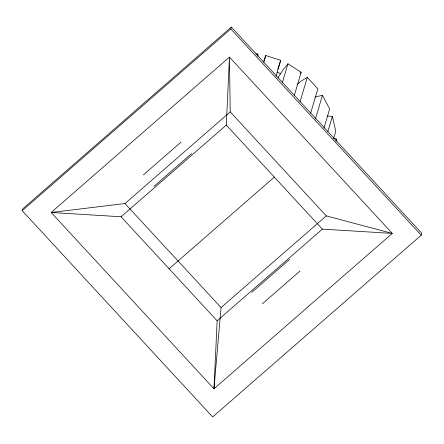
<?xml version="1.0" encoding="UTF-8"?>
<svg xmlns="http://www.w3.org/2000/svg" width="444" height="444" viewBox="0 0 444 444"><rect width="100%" height="100%" fill="white"/><g stroke="black" fill="none" stroke-linecap="round" stroke-linejoin="round"><path stroke-width="0.67" d="M230.208 111.877L124.997 203.546L51.143 212.476L121.079 216.766L217.149 320.796L213.969 388.794L392.296 233.411L229.47 57.098L51.143 212.476L213.969 388.794L221.062 307.575L326.273 215.901L392.296 233.411L322.361 229.121L226.296 125.091L229.47 57.098L230.208 111.877L326.273 215.901M336.341 141.153L336.435 139.072L333.96 138.267M22.2 210.7L22.761 208.808L231.346 27.062L421.8 233.3L421.239 235.192L212.654 416.938L22.2 210.7L230.786 28.954L231.346 27.062M257.292 55.983L257.881 54.007L255.833 53.879M263.797 62.105L265.751 55.506L280.708 60.378L276.018 76.218M278.155 78.022L278.543 76.707L283.583 69.131L287.951 63.803L301.171 72.255L294.328 95.36M282.279 82.945L287.951 63.803M300.055 101.798L307.287 77.373L317.865 88.833L310.634 113.253M315.406 119.053L322.444 95.294L314.813 97.086M323.992 128.116L329.664 108.974L322.444 95.294M327.888 131.518L332.384 116.339L327.178 116.056M333.605 138.567L335.753 131.307L332.384 116.339M335.853 141.053L336.435 139.072M277.744 69.214L278.349 67.366M263.592 61.877L265.751 55.506M278.549 66.75L280.708 60.378M300.294 73.321L301.171 72.255M143.379 174.908L181.035 142.091M153.957 186.363L191.619 153.552M121.079 216.766L226.296 125.091M297.108 84.576L301.049 81.141L307.287 77.373M169.114 268.781L274.325 177.106M217.149 320.796L322.361 229.121M251.82 292.341L289.482 259.524M262.404 303.796L300.066 270.979M230.786 28.954L421.239 235.192M124.997 203.546L221.062 307.575M257.881 54.007L257.953 56.055M276.995 72.089A72.755 70.435 16.5 0 1 280.686 73.876"/></g></svg>
